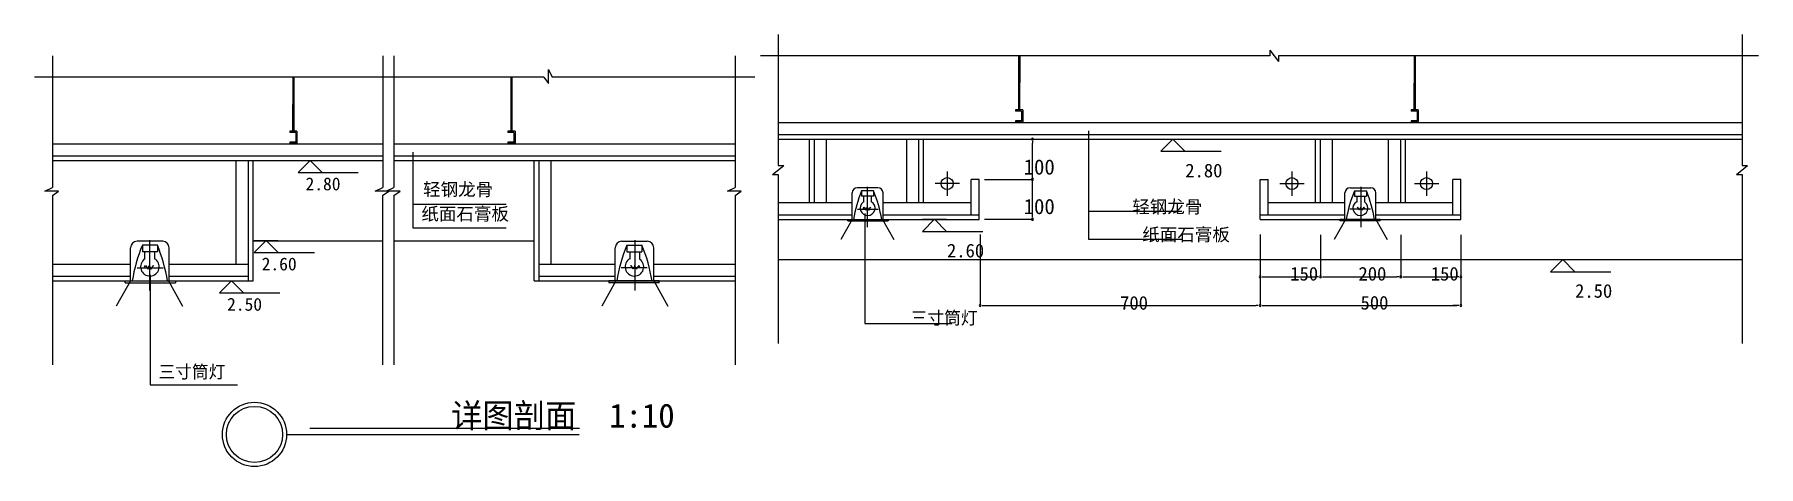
# Model space of a CAD drawing. Header units: metres. Extents: x 119375 to 162308, y -21080 to -10314.
import ezdxf

# ---------------------------------------------------------------- set-up
doc = ezdxf.new("R2010")
doc.units = ezdxf.units.M
doc.layers.add('中线', color=5, linetype='Continuous')
doc.layers.add('细线', color=1, linetype='Continuous')
doc.dimstyles.get("Standard").update_dxf_attribs({"dimtxt": 2.5, "dimasz": 2.5, "dimexe": 1.25, "dimexo": 0.625, "dimtad": 1, "dimcen": 2.5, "dimazin": 3, "dimtfac": 1, "dimtmove": 0, "dimatfit": 3})

# ---------------------------------------------------------------- blocks, each defined once
blk = doc.blocks.new('_DOT')
at = {"color": 0, "linetype": 'ByBlock'}
blk.add_line((-0.5, 0), (-1, 0), dxfattribs=at)
blk.add_lwpolyline([(-0.25, 0, 1), (0.25, 0, 1)], format="xyb", close=True, dxfattribs=at)

msp = doc.modelspace()

# ---------------------------------------------------------------- linework, layer by layer
for p, q in [((143028.95, -12924.43), (144230.33, -12924.43)), ((144230.33, -14819.77), (144230.33, -13024.43)), ((143028.95, -13924.43), (144230.33, -13924.43)), ((143028.95, -14919.77), (144230.33, -14919.77)), ((142922.65, -15295.6), (142922.65, -17064.91)), ((149896.92, -15300.26), (149896.92, -17064.91)), ((149896.92, -15300.26), (149896.92, -17069.58)), ((149896.92, -15304.92), (149896.92, -16353.33)), ((151396.92, -15304.92), (151396.92, -16353.33)), ((151396.92, -15304.92), (151396.92, -16353.33)), ((153396.92, -15304.92), (153396.92, -16353.33)), ((153396.92, -15304.92), (153396.92, -16353.33)), ((154896.92, -15304.92), (154896.92, -17069.58)), ((154896.92, -15304.92), (154896.92, -17069.58)), ((154896.92, -15304.92), (154896.92, -16353.33)), ((149996.92, -16353.33), (151296.92, -16353.33)), ((151496.92, -16353.33), (153296.92, -16353.33)), ((153496.92, -16353.33), (154796.92, -16353.33)), ((143022.65, -17064.91), (149796.92, -17064.91)), ((149996.92, -17069.58), (154796.92, -17069.58)), ((154796.92, -17069.58), (154696.92, -17069.58))]:
    msp.add_line(p, q)
at = {"layer": '中线'}
for p, q in [((137896.92, -12504.43), (154896.92, -12504.43)), ((137896.92, -12804.43), (154896.92, -12804.43)), ((154896.92, -12504.43), (161900.16, -12504.43)), ((154896.92, -12804.43), (161900.16, -12804.43)), ((119820.79, -13034.93), (128048.04, -13034.93)), ((128327, -13034.93), (136820.79, -13034.93)), ((137896.92, -12924.43), (154896.92, -12924.43)), ((138676.92, -14504.43), (138676.92, -12924.43)), ((138796.92, -14504.43), (138796.92, -12924.43)), ((139096.92, -14504.43), (139096.92, -12924.43)), ((141096.92, -14504.43), (141096.92, -12924.43)), ((141396.92, -14504.43), (141396.92, -12924.43)), ((141516.92, -14504.43), (141516.92, -12924.43)), ((151276.92, -14504.43), (151276.92, -12924.43)), ((151396.92, -14504.43), (151396.92, -12924.43)), ((151696.92, -14504.43), (151696.92, -12924.43)), ((153096.92, -14504.43), (153096.92, -12924.43)), ((153396.92, -14504.43), (153396.92, -12924.43)), ((153516.92, -14504.43), (153516.92, -12924.43)), ((154896.92, -12924.43), (161900.16, -12924.43)), ((119820.79, -13334.93), (128048.04, -13334.93)), ((119820.79, -13454.93), (128048.04, -13454.93)), ((124400.79, -16034.93), (124400.79, -13454.93)), ((124700.79, -16454.93), (124700.79, -13454.93)), ((124820.79, -16454.93), (124820.79, -13454.93)), ((128327, -13334.93), (136820.79, -13334.93)), ((128327, -13454.93), (136820.79, -13454.93)), ((131820.79, -16454.93), (131820.79, -13454.93)), ((131940.79, -16454.93), (131940.79, -13454.93)), ((132240.79, -16034.93), (132240.79, -13454.93)), ((142896.92, -13924.43), (142696.92, -13924.43)), ((142696.92, -14804.43), (142696.92, -13924.43)), ((142896.92, -14924.43), (142896.92, -13924.43)), ((149896.92, -13924.43), (150096.92, -13924.43)), ((149896.92, -14924.43), (149896.92, -13924.43)), ((150096.92, -14804.43), (150096.92, -13924.43)), ((154896.92, -13924.43), (154696.92, -13924.43)), ((154696.92, -14804.43), (154696.92, -13924.43)), ((154896.92, -14924.43), (154896.92, -13924.43)), ((137896.92, -14504.43), (139737.99, -14504.43)), ((140505.99, -14504.43), (142696.92, -14504.43)), ((150096.92, -14504.43), (152009.76, -14504.43)), ((152777.76, -14504.43), (154696.92, -14504.43)), ((137896.92, -14804.43), (139737.99, -14804.43)), ((137896.92, -14924.43), (142896.92, -14924.43)), ((140505.99, -14804.43), (142896.92, -14804.43)), ((149896.92, -14804.43), (152009.76, -14804.43)), ((149896.92, -14924.43), (154896.92, -14924.43)), ((152777.76, -14804.43), (154896.92, -14804.43)), ((124820.79, -15454.93), (128044.8, -15454.93)), ((128323.76, -15454.93), (131820.79, -15454.93)), ((119820.79, -16034.93), (121768.57, -16034.93)), ((122728.57, -16034.93), (124700.79, -16034.93)), ((131940.79, -16034.93), (133835.7, -16034.93)), ((134795.7, -16034.93), (136820.79, -16034.93)), ((137896.92, -15924.43), (161896.92, -15924.43)), ((119820.79, -16334.93), (121768.57, -16334.93)), ((119820.79, -16454.93), (124820.79, -16454.93)), ((122728.57, -16334.93), (124700.79, -16334.93)), ((131820.79, -16454.93), (136820.79, -16454.93)), ((131940.79, -16334.93), (133835.7, -16334.93)), ((134795.7, -16334.93), (136820.79, -16334.93))]:
    msp.add_line(p, q, dxfattribs=at)
msp.add_circle((124854.72, -20280.06), 700, dxfattribs=at)
at = {"layer": '细线'}
for p, q in [((137896.92, -10315.29), (137896.92, -13582.76)), ((150138.15, -10706.52), (150354.55, -10986.15)), ((150138.15, -10706.52), (150138.15, -10846.34)), ((161900.16, -10313.79), (161900.16, -13582.76)), ((119820.79, -10845.79), (119820.79, -14128.33)), ((128048.04, -10844.29), (128048.04, -14126.83)), ((128327, -10844.29), (128327, -14126.83)), ((136820.79, -10845.79), (136820.79, -14128.33)), ((146280.71, -10846.34), (137451.51, -10846.34)), ((143882.07, -10846.34), (143880.27, -12195.95)), ((143909.57, -10846.34), (143907.77, -12195.95)), ((150138.15, -10846.34), (146280.71, -10846.34)), ((150354.55, -10846.34), (150354.55, -10986.15)), ((162307.58, -10846.34), (150354.55, -10846.34)), ((153729.64, -10846.34), (153727.85, -12195.95)), ((153757.14, -10846.34), (153755.34, -12195.95)), ((128204.57, -11376.84), (119375.38, -11376.84)), ((125805.94, -11376.84), (125804.14, -12726.46)), ((125833.44, -11376.84), (125831.64, -12726.46)), ((132062.01, -11376.84), (128204.57, -11376.84)), ((131237.33, -11376.84), (131235.53, -12726.46)), ((131264.82, -11376.84), (131263.02, -12726.46)), ((132062.01, -11376.84), (132176.79, -11532.42)), ((132176.79, -11189.5), (132264.85, -11380.08)), ((132176.79, -11532.42), (132176.79, -11189.5)), ((137314.78, -11376.84), (132263.35, -11376.84)), ((143987.24, -12195.95), (143808.31, -12195.95)), ((143808.31, -12195.95), (143808.31, -12226.63)), ((143955.71, -12226.63), (143808.31, -12226.63)), ((143955.71, -12226.63), (143955.71, -12465.28)), ((143987.24, -12195.95), (143987.24, -12495.95)), ((153834.82, -12195.95), (153655.88, -12195.95)), ((153655.88, -12195.95), (153655.88, -12226.63)), ((153803.28, -12226.63), (153655.88, -12226.63)), ((153803.28, -12226.63), (153803.28, -12465.28)), ((153834.82, -12195.95), (153834.82, -12495.95)), ((125911.11, -12726.46), (125732.18, -12726.46)), ((125732.18, -12726.46), (125732.18, -12757.13)), ((125879.58, -12757.13), (125732.18, -12757.13)), ((125879.58, -12757.13), (125879.58, -12995.78)), ((125911.11, -12726.46), (125911.11, -13026.46)), ((131163.56, -12726.46), (131163.56, -12757.13)), ((131342.5, -12726.46), (131163.56, -12726.46)), ((131310.97, -12757.13), (131163.56, -12757.13)), ((131310.97, -12757.13), (131310.97, -12995.78)), ((131342.5, -12726.46), (131342.5, -13026.46)), ((143955.71, -12465.28), (143808.31, -12465.28)), ((143808.31, -12465.28), (143808.31, -12495.95)), ((143987.24, -12495.95), (143808.31, -12495.95)), ((153803.28, -12465.28), (153655.88, -12465.28)), ((153655.88, -12465.28), (153655.88, -12495.95)), ((153834.82, -12495.95), (153655.88, -12495.95)), ((125879.58, -12995.78), (125732.18, -12995.78)), ((125732.18, -12995.78), (125732.18, -13026.46)), ((125911.11, -13026.46), (125732.18, -13026.46)), ((131163.56, -12995.78), (131163.56, -13026.46)), ((131310.97, -12995.78), (131163.56, -12995.78)), ((131342.5, -13026.46), (131163.56, -13026.46)), ((147423.93, -13224.43), (147723.93, -12924.43)), ((147423.93, -12924.43), (148023.93, -12924.43)), ((147423.93, -13224.43), (148923.93, -13224.43)), ((148023.93, -13224.43), (147723.93, -12924.43)), ((125938.64, -13454.93), (126538.64, -13454.93)), ((125938.64, -13754.93), (126238.64, -13454.93)), ((126538.64, -13754.93), (126238.64, -13454.93)), ((137757.11, -13799.17), (138036.73, -13582.76)), ((137896.92, -13582.76), (138036.73, -13582.76)), ((142104.36, -13728.37), (142104.36, -14332.88)), ((150689.47, -13728.37), (150689.47, -14332.88)), ((154040.64, -13728.37), (154040.64, -14332.88)), ((161757.11, -13799.17), (162036.73, -13582.76)), ((161900.16, -13582.76), (162036.73, -13582.76)), ((119633.45, -14214.9), (119824.03, -14126.83)), ((125938.64, -13754.93), (127438.64, -13754.93)), ((127857.46, -14214.9), (128048.04, -14126.83)), ((128136.42, -14214.9), (128327, -14126.83)), ((136633.45, -14214.9), (136824.03, -14126.83)), ((137757.11, -13799.17), (137896.92, -13799.17)), ((137896.92, -13799.17), (137896.92, -18012.64)), ((140377.99, -14135.18), (139865.99, -14135.18)), ((140114.28, -14108.99), (140114.28, -15113.63)), ((142406.62, -14030.63), (141802.11, -14030.63)), ((150387.22, -14030.63), (150991.73, -14030.63)), ((152137.76, -14135.18), (152649.76, -14135.18)), ((152401.47, -14108.99), (152401.47, -15113.63)), ((153738.39, -14030.63), (154342.89, -14030.63)), ((161757.11, -13799.17), (161896.92, -13799.17)), ((161896.92, -13799.17), (161896.92, -18012.64)), ((119976.37, -14214.9), (119633.45, -14214.9)), ((119820.79, -14329.67), (119976.37, -14214.9)), ((119820.79, -14329.67), (119820.79, -18543.14)), ((128200.38, -14214.9), (127857.46, -14214.9)), ((128044.8, -14329.67), (128200.38, -14214.9)), ((128044.8, -14329.67), (128044.8, -18543.14)), ((128479.34, -14214.9), (128136.42, -14214.9)), ((128323.76, -14329.67), (128479.34, -14214.9)), ((128323.76, -14329.67), (128323.76, -18543.14)), ((128796.44, -14543.67), (131121.25, -14543.67)), ((136976.37, -14214.9), (136633.45, -14214.9)), ((136820.79, -14329.67), (136976.37, -14214.9)), ((136820.79, -14329.67), (136820.79, -18543.14)), ((139737.99, -14924.43), (139737.99, -14263.18)), ((140271.63, -14211.4), (139972.35, -14211.4)), ((139972.35, -14211.4), (139972.35, -14342.07)), ((140271.63, -14342.07), (139972.35, -14342.07)), ((140018.43, -14342.07), (140018.43, -14489.06)), ((140214.64, -14342.07), (140214.64, -14489.06)), ((140271.63, -14211.4), (140271.63, -14342.07)), ((140505.99, -14924.43), (140505.99, -14263.18)), ((152009.76, -14924.43), (152009.76, -14263.18)), ((152244.12, -14211.4), (152543.4, -14211.4)), ((152244.12, -14211.4), (152244.12, -14342.07)), ((152244.12, -14342.07), (152543.4, -14342.07)), ((152301.11, -14342.07), (152301.11, -14489.06)), ((152497.31, -14342.07), (152497.31, -14489.06)), ((152543.4, -14211.4), (152543.4, -14342.07)), ((152777.76, -14924.43), (152777.76, -14263.18)), ((139737.99, -14924.43), (139453.71, -15425.51)), ((139630.06, -14924.43), (140635.31, -14924.43)), ((139630.06, -14959.32), (140635.31, -14959.32)), ((139870.47, -14664.59), (140388.57, -14664.59)), ((140013.25, -14652.4), (140035.05, -14614.28)), ((140035.05, -14614.28), (140089.55, -14690.51)), ((140089.55, -14690.51), (140111.36, -14619.73)), ((140111.36, -14619.73), (140149.51, -14690.51)), ((140149.51, -14690.51), (140187.66, -14619.73)), ((140187.66, -14619.73), (140198.56, -14630.62)), ((140490.58, -14924.43), (140774.85, -15425.51)), ((141490.5, -14919.77), (142090.5, -14919.77)), ((141490.5, -15219.77), (141790.5, -14919.77)), ((142090.5, -15219.77), (141790.5, -14919.77)), ((145620.18, -14717.12), (147944.98, -14717.12)), ((152025.17, -14924.43), (151740.9, -15425.51)), ((152885.68, -14924.43), (151880.44, -14924.43)), ((152885.68, -14959.32), (151880.44, -14959.32)), ((152645.28, -14664.59), (152127.17, -14664.59)), ((152328.09, -14619.73), (152317.19, -14630.62)), ((152366.24, -14690.51), (152328.09, -14619.73)), ((152404.39, -14619.73), (152366.24, -14690.51)), ((152426.19, -14690.51), (152404.39, -14619.73)), ((152480.7, -14614.28), (152426.19, -14690.51)), ((152502.5, -14652.4), (152480.7, -14614.28)), ((152777.76, -14924.43), (153062.03, -15425.51)), ((122238.94, -15435.63), (122238.94, -16691.44)), ((124846.52, -15750.27), (125146.52, -15450.27)), ((124846.52, -15450.27), (125446.52, -15450.27)), ((125446.52, -15750.27), (125146.52, -15450.27)), ((128796.12, -15131.47), (131121.25, -15131.47)), ((134325.33, -15435.63), (134325.33, -16691.44)), ((141490.5, -15219.77), (142990.5, -15219.77)), ((145619.85, -15411.03), (147944.98, -15411.03)), ((121768.57, -16454.93), (121768.57, -15628.37)), ((122568.57, -15468.37), (121928.57, -15468.37)), ((122061.52, -15563.65), (122061.52, -15726.98)), ((122435.62, -15563.65), (122061.52, -15563.65)), ((122435.62, -15726.98), (122061.52, -15726.98)), ((122119.12, -15726.98), (122119.12, -15910.73)), ((122364.38, -15726.98), (122364.38, -15910.73)), ((122435.62, -15563.65), (122435.62, -15726.98)), ((122728.57, -16454.93), (122728.57, -15628.37)), ((124846.52, -15750.27), (126346.52, -15750.27)), ((133835.7, -16454.93), (133835.7, -15628.37)), ((133995.7, -15468.37), (134635.7, -15468.37)), ((134128.65, -15563.65), (134502.75, -15563.65)), ((134128.65, -15563.65), (134128.65, -15726.98)), ((134128.65, -15726.98), (134502.75, -15726.98)), ((134199.89, -15726.98), (134199.89, -15910.73)), ((134445.15, -15726.98), (134445.15, -15910.73)), ((134502.75, -15563.65), (134502.75, -15726.98)), ((134795.7, -16454.93), (134795.7, -15628.37)), ((121934.17, -16130.13), (122581.8, -16130.13)), ((122112.65, -16114.89), (122139.9, -16067.25)), ((122139.9, -16067.25), (122208.03, -16162.53)), ((122208.03, -16162.53), (122235.28, -16074.06)), ((122235.28, -16074.06), (122282.97, -16162.53)), ((122282.97, -16162.53), (122330.66, -16074.06)), ((122330.66, -16074.06), (122344.28, -16087.67)), ((134630.1, -16130.13), (133982.47, -16130.13)), ((134233.61, -16074.06), (134219.99, -16087.67)), ((134281.3, -16162.53), (134233.61, -16074.06)), ((134328.99, -16074.06), (134281.3, -16162.53)), ((134356.24, -16162.53), (134328.99, -16074.06)), ((134424.37, -16067.25), (134356.24, -16162.53)), ((134451.62, -16114.89), (134424.37, -16067.25)), ((157131.15, -16224.43), (157431.15, -15924.43)), ((157131.15, -16224.43), (158631.15, -16224.43)), ((157731.15, -16224.43), (157431.15, -15924.43)), ((121768.57, -16454.93), (121413.22, -17081.28)), ((121633.66, -16454.93), (122890.22, -16454.93)), ((121633.66, -16498.55), (122890.22, -16498.55)), ((122709.3, -16454.93), (123064.65, -17081.28)), ((123984.45, -16754.93), (124284.45, -16454.93)), ((123984.45, -16454.93), (124584.45, -16454.93)), ((124584.45, -16754.93), (124284.45, -16454.93)), ((133854.97, -16454.93), (133499.62, -17081.28)), ((134930.61, -16454.93), (133674.05, -16454.93)), ((134930.61, -16498.55), (133674.05, -16498.55)), ((134795.7, -16454.93), (135151.05, -17081.28)), ((123984.45, -16754.93), (125484.45, -16754.93)), ((125654.72, -20280.06), (132942.53, -20280.06))]:
    msp.add_line(p, q, dxfattribs=at)
for points in [[(139630.06, -14959.32), (139630.06, -14924.43)], [(140635.31, -14924.43), (140635.31, -14959.32)], [(151880.44, -14924.43), (151880.44, -14959.32)], [(152885.68, -14959.32), (152885.68, -14924.43)], [(121633.66, -16498.55), (121633.66, -16454.93)], [(122890.22, -16454.93), (122890.22, -16498.55)], [(133674.05, -16454.93), (133674.05, -16498.55)], [(134930.61, -16498.55), (134930.61, -16454.93)], [(126233.3, -20122.43), (132944.29, -20122.43)]]:
    msp.add_lwpolyline(points, dxfattribs=at)
for centre, radius in [((142104.36, -14030.63), 150), ((150689.47, -14030.63), 150), ((154040.64, -14030.63), 150), ((124854.72, -20280.06), 800)]:
    msp.add_circle(centre, radius, dxfattribs=at)
for centre, radius, start, end in [((139865.99, -14263.18), 128, 90, 180), ((140377.99, -14263.18), 128, 0, 90), ((152137.76, -14263.18), 128, 90, 180), ((152649.76, -14263.18), 128, 0, 90), ((143034.19, -15462.38), 3307.54, 157.78, 170.64), ((140122.26, -14641.51), 185.11, 124.12, 60.06), ((137209.79, -15462.38), 3307.54, 9.36, 22.22), ((155305.96, -15462.38), 3307.54, 157.78, 170.64), ((152393.49, -14641.51), 185.11, 119.94, 55.88), ((149481.56, -15462.38), 3307.54, 9.36, 22.22), ((121928.57, -15628.37), 160, 90, 180), ((125888.82, -17127.37), 4134.42, 157.78, 170.64), ((118608.32, -17127.37), 4134.42, 9.36, 22.22), ((122568.57, -15628.37), 160, 0, 90), ((133995.7, -15628.37), 160, 90, 180), ((137955.95, -17127.37), 4134.42, 157.78, 170.64), ((130675.45, -17127.37), 4134.42, 9.36, 22.22), ((134635.7, -15628.37), 160, 0, 90), ((122248.9, -16101.28), 231.39, 124.12, 60.06), ((134315.37, -16101.28), 231.39, 119.94, 55.88)]:
    msp.add_arc(centre, radius, start, end, dxfattribs=at)

# ---------------------------------------------------------------- block references
at = {"xscale": 100, "yscale": 100, "zscale": 100}
for p, rotation in [((144230.33, -12924.43), 90), ((144230.33, -13924.43), 270), ((144230.33, -14919.77), 270), ((149896.92, -16353.33), 180), ((151396.92, -16353.33), 180), ((153396.92, -16353.33), 180), ((142922.65, -17064.91), 180), ((149896.92, -17069.58), 180)]:
    msp.add_blockref('_DOT', p, dxfattribs=dict(at, rotation=rotation))
for p in [(151396.92, -16353.33), (153396.92, -16353.33), (154896.92, -16353.33), (149896.92, -17064.91), (154896.92, -17069.58), (154896.92, -17069.58)]:
    msp.add_blockref('_DOT', p, dxfattribs=at)

# ---------------------------------------------------------------- texts
at = {"attachment_point": 1}
for s, insert, char_height in [('100', (144007.72, -13425.83), 380), ('2.80', (148032.48, -13533.96), 340), ('100', (144007.72, -14410.1), 380), ('\\f宋体|b0|i0|c134|p2;轻钢龙骨', (146712.39, -14446.55), 320), ('\\f宋体|b0|i0|c134|p2;纸面石膏板', (146961.9, -15140.1), 320), ('2.60', (142099.05, -15529.3), 340), ('150', (150646.92, -16106.02), 340), ('200', (152345.59, -16106.02), 340), ('150', (154146.92, -16106.02), 340), ('2.50', (157739.71, -16533.96), 340), ('三寸筒灯', (141196.38, -17216.25), 320), ('\\A1;700', (146409.78, -16832.19), 340), ('\\A1;500', (152396.92, -16828.42), 340)]:
    msp.add_mtext(s, dxfattribs=dict(at, insert=insert, char_height=char_height))
at = {"layer": '细线', "attachment_point": 1}
for s, insert, char_height in [('2.80', (126125.71, -13877.36), 320), ('\\f宋体|b0|i0|c134|p2;轻钢龙骨', (129051.93, -14014.05), 320), ('\\f宋体|b0|i0|c134|p2;纸面石膏板', (129009.44, -14624.41), 320), ('2.60', (125033.59, -15872.7), 320), ('2.50', (124171.52, -16877.36), 320), ('三寸筒灯', (122465.05, -18558.1), 320), ('详图剖面  1:10', (129749.3, -19510.66), 600)]:
    msp.add_mtext(s, dxfattribs=dict(at, insert=insert, char_height=char_height))

# ---------------------------------------------------------------- leaders
at = {"layer": '细线'}
for points in [[(145621.09, -12717.15), (145619.92, -14544.63)], [(128797.32, -13248.51), (128796.16, -15075.99)], [(145621.09, -12881.18), (145619.92, -15411.03)], [(128797.29, -13411.68), (128796.12, -15131.47)], [(140049.36, -14774.34), (140049.36, -17512.61), (142223.41, -17512.61)], [(122254.65, -16304.84), (122254.65, -19043.11), (124428.7, -19043.11)]]:
    msp.add_leader(points, dimstyle='Standard', dxfattribs=at)

doc.saveas('drawing.dxf')
